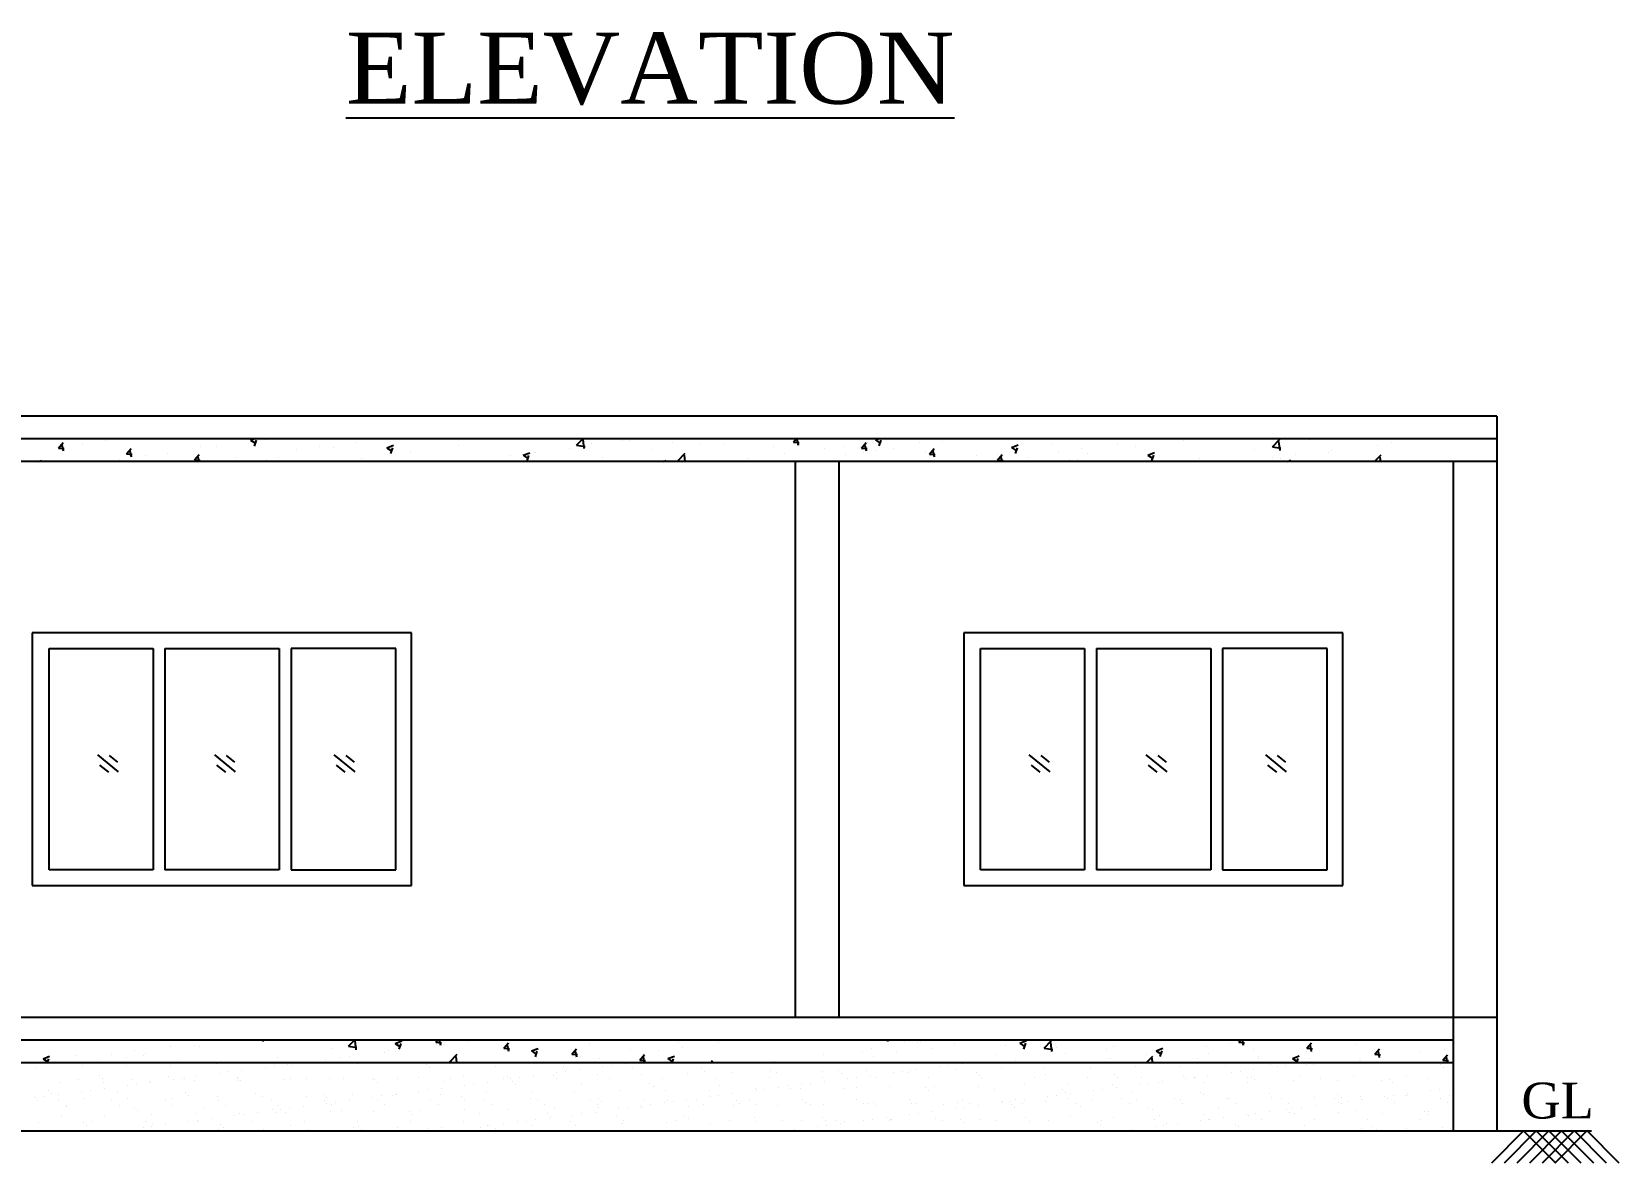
# Model space of a CAD drawing. Header units: metres. Extents: x 31037 to 31490, y -4422 to -3483.
# Drawn here: x 31196.74 to 31205.11, y -4190.94 to -4184.97 of the extents above; entities that cross this region are included whole.
import ezdxf

# ---------------------------------------------------------------- set-up
doc = ezdxf.new("R2010")
doc.units = ezdxf.units.M
doc.header["$LTSCALE"] = 30
doc.header["$MEASUREMENT"] = 0
doc.linetypes.add('CENTER', pattern=[2, 1.25, -0.25, 0.25, -0.25])
doc.layers.get('0').update_dxf_attribs({"color": 30, "lineweight": 40})
doc.layers.add('CEN-LI', color=7, linetype='CENTER')
for name, color, linetype, lineweight in [('HAT', 8, 'Continuous', 18), ('JSC-S-Joinerys', 126, 'Continuous', 18), ('TEXT', 11, 'Continuous', 30)]:
    doc.layers.add(name, color=color, linetype=linetype, lineweight=lineweight)
doc.styles.add('DIM', font='times.ttf')
doc.styles.add('RAM', font='dutchi.ttf')

msp = doc.modelspace()

# ---------------------------------------------------------------- linework, layer by layer
at = {"color": 0, "lineweight": 25}
for p, q in [((31204.46884, -4187.00099), (31194.46884, -4187.00099)), ((31204.46884, -4187.00099), (31204.46884, -4190.77099)), ((31204.46884, -4187.12099), (31194.46884, -4187.12099)), ((31204.46884, -4187.24099), (31194.46884, -4187.24099)), ((31200.76884, -4187.24099), (31200.76884, -4190.17099)), ((31200.99884, -4187.24099), (31200.99884, -4190.17099)), ((31204.23884, -4187.24099), (31204.23884, -4190.77099)), ((31194.46884, -4190.17099), (31204.46884, -4190.17099)), ((31194.69884, -4190.29099), (31204.23884, -4190.29099)), ((31194.69884, -4190.41099), (31204.23884, -4190.41099)), ((31193.96884, -4190.77099), (31204.96884, -4190.77099))]:
    msp.add_line(p, q, dxfattribs=at)
at = {"layer": 'CEN-LI', "color": 0, "linetype": 'Continuous', "lineweight": 25}
for p, q in [((31204.61037, -4190.77057), (31204.44082, -4190.94161)), ((31204.67712, -4190.77057), (31204.50757, -4190.94161)), ((31204.74387, -4190.77057), (31204.57432, -4190.94161)), ((31204.77992, -4190.94161), (31204.61037, -4190.77057)), ((31204.81063, -4190.77057), (31204.64108, -4190.94161)), ((31204.84667, -4190.94161), (31204.67712, -4190.77057)), ((31204.87738, -4190.77057), (31204.70783, -4190.94161)), ((31204.91342, -4190.94161), (31204.74387, -4190.77057)), ((31204.94413, -4190.77057), (31204.77458, -4190.94161)), ((31204.98018, -4190.94161), (31204.81063, -4190.77057)), ((31205.04815, -4190.94204), (31204.8786, -4190.77099)), ((31205.1149, -4190.94204), (31204.94535, -4190.77099))]:
    msp.add_line(p, q, dxfattribs=at)
at = {"layer": 'HAT', "color": 0, "linetype": 'Continuous', "lineweight": 25}
for p, q in [((31197.13417, -4187.13172), (31197.13417, -4187.13172)), ((31197.89793, -4187.12769), (31197.91538, -4187.12099)), ((31197.89793, -4187.12769), (31197.9228, -4187.14447)), ((31197.91846, -4187.15868), (31197.9286, -4187.12847)), ((31197.97598, -4187.12528), (31197.97598, -4187.12528)), ((31199.61703, -4187.15436), (31199.64904, -4187.12099)), ((31199.65697, -4187.17229), (31199.65145, -4187.12481)), ((31199.85692, -4187.12721), (31199.85692, -4187.12721)), ((31199.89748, -4187.1277), (31199.89748, -4187.1277)), ((31200.42743, -4187.1239), (31200.42689, -4187.12099)), ((31200.76047, -4187.13839), (31200.77507, -4187.12099)), ((31200.78606, -4187.15528), (31200.78028, -4187.12393)), ((31201.1923, -4187.1266), (31201.20691, -4187.12099)), ((31201.1923, -4187.1266), (31201.21717, -4187.14338)), ((31201.21283, -4187.1576), (31201.22297, -4187.12738)), ((31202.818, -4187.13084), (31202.818, -4187.13084)), ((31203.28608, -4187.16386), (31203.32503, -4187.12327)), ((31203.48295, -4187.12608), (31203.48295, -4187.12608)), ((31204.04023, -4187.12196), (31204.04023, -4187.12196)), ((31196.88491, -4187.16935), (31196.90902, -4187.14062)), ((31196.88491, -4187.16934), (31196.9148, -4187.17196)), ((31196.9105, -4187.18623), (31196.90472, -4187.15489)), ((31197.009, -4187.1482), (31197.009, -4187.1482)), ((31197.24354, -4187.20073), (31197.26765, -4187.172)), ((31197.24354, -4187.20072), (31197.27343, -4187.20334)), ((31197.26913, -4187.21761), (31197.26335, -4187.18627)), ((31197.3418, -4187.20923), (31197.3418, -4187.20923)), ((31197.45956, -4187.19797), (31197.45956, -4187.19797)), ((31197.60217, -4187.2321), (31197.62628, -4187.20338)), ((31197.6334, -4187.15917), (31197.6334, -4187.15917)), ((31197.71926, -4187.16048), (31197.71926, -4187.16048)), ((31198.13809, -4187.17944), (31198.13809, -4187.17944)), ((31198.26326, -4187.16296), (31198.26326, -4187.16296)), ((31198.33639, -4187.16885), (31198.33639, -4187.16885)), ((31198.45262, -4187.13803), (31198.45262, -4187.13803)), ((31198.61649, -4187.16774), (31198.6515, -4187.1543)), ((31198.6165, -4187.16773), (31198.64137, -4187.18451)), ((31198.63703, -4187.19873), (31198.64716, -4187.16851)), ((31198.73886, -4187.18702), (31198.73886, -4187.18702)), ((31198.99141, -4187.15501), (31198.99141, -4187.15501)), ((31199.26717, -4187.21068), (31199.26717, -4187.21068)), ((31199.33506, -4187.20778), (31199.37007, -4187.19434)), ((31199.33506, -4187.20778), (31199.35993, -4187.22455)), ((31199.35559, -4187.23877), (31199.36573, -4187.20856)), ((31199.39234, -4187.1942), (31199.39234, -4187.1942)), ((31199.40212, -4187.19367), (31199.40212, -4187.19367)), ((31199.58171, -4187.16927), (31199.58171, -4187.16927)), ((31199.61703, -4187.15436), (31199.6615, -4187.16125)), ((31199.69372, -4187.14362), (31199.69372, -4187.14362)), ((31199.7543, -4187.21676), (31199.7543, -4187.21676)), ((31200.01399, -4187.17927), (31200.01399, -4187.17927)), ((31200.12383, -4187.13849), (31200.12383, -4187.13849)), ((31200.15065, -4187.23712), (31200.18959, -4187.19653)), ((31200.18896, -4187.24099), (31200.18507, -4187.20757)), ((31200.27071, -4187.14407), (31200.27071, -4187.14407)), ((31200.39074, -4187.14976), (31200.39074, -4187.14976)), ((31200.65766, -4187.16104), (31200.65766, -4187.16104)), ((31200.7108, -4187.20051), (31200.7108, -4187.20051)), ((31200.76047, -4187.13839), (31200.79035, -4187.141)), ((31200.92457, -4187.17232), (31200.92457, -4187.17232)), ((31201.02657, -4187.15894), (31201.02657, -4187.15894)), ((31201.0336, -4187.20581), (31201.0336, -4187.20581)), ((31201.1191, -4187.16977), (31201.1432, -4187.14104)), ((31201.1191, -4187.16976), (31201.14898, -4187.17238)), ((31201.13104, -4187.19169), (31201.13104, -4187.19169)), ((31201.14469, -4187.18665), (31201.13891, -4187.15531)), ((31201.15174, -4187.14246), (31201.15174, -4187.14246)), ((31201.19148, -4187.18359), (31201.19148, -4187.18359)), ((31201.28615, -4187.1738), (31201.28615, -4187.1738)), ((31201.42263, -4187.14164), (31201.42263, -4187.14164)), ((31201.45839, -4187.19487), (31201.45839, -4187.19487)), ((31201.47773, -4187.20114), (31201.50183, -4187.17242)), ((31201.47773, -4187.20114), (31201.50761, -4187.20375)), ((31201.50332, -4187.21803), (31201.49754, -4187.18669)), ((31201.54584, -4187.13631), (31201.54584, -4187.13631)), ((31201.7253, -4187.20615), (31201.7253, -4187.20615)), ((31201.83403, -4187.20137), (31201.83403, -4187.20137)), ((31201.83636, -4187.23252), (31201.86046, -4187.20379)), ((31201.91086, -4187.16665), (31201.94587, -4187.15321)), ((31201.91087, -4187.16664), (31201.93574, -4187.18342)), ((31201.9314, -4187.19764), (31201.94153, -4187.16743)), ((31202.12562, -4187.15131), (31202.12562, -4187.15131)), ((31202.15566, -4187.19018), (31202.15566, -4187.19018)), ((31202.28083, -4187.1737), (31202.28083, -4187.1737)), ((31202.30873, -4187.19806), (31202.30873, -4187.19806)), ((31202.4702, -4187.14877), (31202.4702, -4187.14877)), ((31202.56545, -4187.16285), (31202.56545, -4187.16285)), ((31202.62943, -4187.20669), (31202.66444, -4187.19325)), ((31202.62943, -4187.20669), (31202.6543, -4187.22346)), ((31202.64996, -4187.23769), (31202.6601, -4187.20747)), ((31203.19136, -4187.17613), (31203.19136, -4187.17613)), ((31203.28609, -4187.16385), (31203.33055, -4187.17075)), ((31203.32602, -4187.18179), (31203.3205, -4187.13431)), ((31203.40992, -4187.20494), (31203.40992, -4187.20494)), ((31203.58088, -4187.19259), (31203.58088, -4187.19259)), ((31203.59928, -4187.18001), (31203.59928, -4187.18001)), ((31203.8251, -4187.24099), (31203.85865, -4187.20603)), ((31203.84058, -4187.1551), (31203.84058, -4187.1551)), ((31203.8569, -4187.24099), (31203.85412, -4187.21707)), ((31203.91506, -4187.13844), (31203.91506, -4187.13844)), ((31196.77989, -4187.24099), (31196.79426, -4187.23548)), ((31197.20701, -4187.22998), (31197.20701, -4187.22998)), ((31197.60217, -4187.2321), (31197.63206, -4187.23471)), ((31197.62629, -4187.24099), (31197.62198, -4187.21764)), ((31197.82231, -4187.22101), (31197.82231, -4187.22101)), ((31197.97967, -4187.24099), (31197.98491, -4187.23475)), ((31198.0448, -4187.2189), (31198.0448, -4187.2189)), ((31198.48214, -4187.22223), (31198.48214, -4187.22223)), ((31200.07142, -4187.24099), (31200.08863, -4187.23439)), ((31200.15065, -4187.23711), (31200.17567, -4187.24099)), ((31200.52143, -4187.22544), (31200.52143, -4187.22544)), ((31201.83636, -4187.23251), (31201.86624, -4187.23513)), ((31201.83988, -4187.23175), (31201.83988, -4187.23175)), ((31201.8604, -4187.24099), (31201.85617, -4187.21806)), ((31201.99221, -4187.21743), (31201.99221, -4187.21743)), ((31202.04903, -4187.23554), (31202.04903, -4187.23554)), ((31202.21421, -4187.24099), (31202.21909, -4187.23517)), ((31202.25912, -4187.2287), (31202.25912, -4187.2287)), ((31202.52603, -4187.23998), (31202.52603, -4187.23998)), ((31202.89977, -4187.22619), (31202.89977, -4187.22619)), ((31203.28475, -4187.22142), (31203.28475, -4187.22142)), ((31203.32833, -4187.2246), (31203.32833, -4187.2246)), ((31203.36295, -4187.24099), (31203.383, -4187.2333)), ((31197.96222, -4190.30064), (31197.96545, -4190.29099)), ((31198.41391, -4190.32499), (31198.44653, -4190.29099)), ((31198.45384, -4190.34292), (31198.44832, -4190.29544)), ((31198.66025, -4190.30969), (31198.69526, -4190.29625)), ((31198.66025, -4190.30969), (31198.68513, -4190.32646)), ((31198.68078, -4190.34068), (31198.69092, -4190.31047)), ((31198.87444, -4190.30362), (31198.88504, -4190.29099)), ((31198.87444, -4190.30362), (31198.90432, -4190.30623)), ((31198.90003, -4190.32051), (31198.89458, -4190.29099)), ((31198.92202, -4190.31423), (31198.92202, -4190.31423)), ((31199.04719, -4190.29775), (31199.04719, -4190.29775)), ((31199.23307, -4190.335), (31199.25717, -4190.30627)), ((31199.68634, -4190.30935), (31199.68634, -4190.30935)), ((31200.15519, -4190.30656), (31200.15519, -4190.30656)), ((31200.36564, -4190.30407), (31200.36564, -4190.30407)), ((31201.25659, -4190.29955), (31201.25946, -4190.29099)), ((31201.34497, -4190.29789), (31201.34497, -4190.29789)), ((31201.41526, -4190.30736), (31201.41526, -4190.30736)), ((31201.43032, -4190.2988), (31201.43032, -4190.2988)), ((31201.61189, -4190.30917), (31201.61189, -4190.30917)), ((31201.8105, -4190.29374), (31201.8105, -4190.29374)), ((31201.95462, -4190.3086), (31201.98963, -4190.29516)), ((31201.95462, -4190.3086), (31201.9795, -4190.32537)), ((31201.97515, -4190.33959), (31201.98529, -4190.30938)), ((31202.08296, -4190.33449), (31202.1219, -4190.2939)), ((31202.1229, -4190.35242), (31202.11737, -4190.30494)), ((31202.70248, -4190.29333), (31202.70248, -4190.29333)), ((31203.06476, -4190.3085), (31203.06476, -4190.3085)), ((31203.10862, -4190.30403), (31203.13851, -4190.30665)), ((31203.10863, -4190.30404), (31203.11957, -4190.29099)), ((31203.13421, -4190.32093), (31203.12869, -4190.29099)), ((31203.46726, -4190.33542), (31203.49136, -4190.30669)), ((31203.47558, -4190.29181), (31203.47558, -4190.29181)), ((31196.80301, -4190.39087), (31196.83802, -4190.37743)), ((31196.80301, -4190.39087), (31196.82788, -4190.40764)), ((31196.82719, -4190.41099), (31196.83368, -4190.39164)), ((31196.97703, -4190.37295), (31196.97703, -4190.37295)), ((31197.09149, -4190.39247), (31197.09149, -4190.39247)), ((31197.16262, -4190.36597), (31197.16262, -4190.36597)), ((31197.24394, -4190.38423), (31197.24394, -4190.38423)), ((31197.28779, -4190.34949), (31197.28779, -4190.34949)), ((31197.33443, -4190.37495), (31197.33443, -4190.37495)), ((31197.34405, -4190.36046), (31197.34405, -4190.36046)), ((31197.47715, -4190.32456), (31197.47715, -4190.32456)), ((31197.51085, -4190.39551), (31197.51085, -4190.39551)), ((31197.60374, -4190.32298), (31197.60374, -4190.32298)), ((31197.62602, -4190.3249), (31197.62602, -4190.3249)), ((31198.03742, -4190.38463), (31198.03742, -4190.38463)), ((31198.2917, -4190.39722), (31198.2917, -4190.39722)), ((31198.32902, -4190.33458), (31198.32902, -4190.33458)), ((31198.36662, -4190.38472), (31198.36662, -4190.38472)), ((31198.41391, -4190.32499), (31198.45838, -4190.33189)), ((31198.41687, -4190.38074), (31198.41687, -4190.38074)), ((31198.60624, -4190.35581), (31198.60624, -4190.35581)), ((31198.62334, -4190.34952), (31198.62334, -4190.34952)), ((31198.8759, -4190.31751), (31198.8759, -4190.31751)), ((31198.94753, -4190.40775), (31198.98647, -4190.36717)), ((31198.98576, -4190.41099), (31198.98194, -4190.3782)), ((31199.23307, -4190.33499), (31199.26295, -4190.33761)), ((31199.25866, -4190.35188), (31199.25288, -4190.32054)), ((31199.37881, -4190.34974), (31199.41382, -4190.3363)), ((31199.37882, -4190.34973), (31199.40369, -4190.36651)), ((31199.39475, -4190.3594), (31199.39475, -4190.3594)), ((31199.39935, -4190.38073), (31199.40948, -4190.35051)), ((31199.5917, -4190.36638), (31199.6158, -4190.33765)), ((31199.5917, -4190.36637), (31199.62158, -4190.36898)), ((31199.61729, -4190.38326), (31199.61151, -4190.35192)), ((31199.63878, -4190.37925), (31199.63878, -4190.37925)), ((31199.73533, -4190.38705), (31199.73533, -4190.38705)), ((31199.89847, -4190.34176), (31199.89847, -4190.34176)), ((31199.95033, -4190.39775), (31199.97443, -4190.36902)), ((31199.95033, -4190.39775), (31199.98022, -4190.40036)), ((31199.97525, -4190.41099), (31199.97014, -4190.38329)), ((31200.0511, -4190.34548), (31200.0511, -4190.34548)), ((31200.09738, -4190.38978), (31200.13239, -4190.37634)), ((31200.09738, -4190.38978), (31200.12225, -4190.40655)), ((31200.12119, -4190.41099), (31200.12805, -4190.39056)), ((31200.17627, -4190.329), (31200.17627, -4190.329)), ((31200.91808, -4190.3683), (31200.91808, -4190.3683)), ((31201.12367, -4190.35742), (31201.12367, -4190.35742)), ((31201.17063, -4190.33629), (31201.17063, -4190.33629)), ((31201.18019, -4190.37672), (31201.18019, -4190.37672)), ((31201.30536, -4190.36024), (31201.30536, -4190.36024)), ((31201.49473, -4190.33531), (31201.49473, -4190.33531)), ((31201.82666, -4190.3671), (31201.82666, -4190.3671)), ((31201.8788, -4190.32045), (31201.8788, -4190.32045)), ((31201.93352, -4190.39804), (31201.93352, -4190.39804)), ((31202.08296, -4190.33449), (31202.12743, -4190.34138)), ((31202.11825, -4190.31704), (31202.11825, -4190.31704)), ((31202.14571, -4190.33173), (31202.14571, -4190.33173)), ((31202.19321, -4190.36055), (31202.19321, -4190.36055)), ((31202.41262, -4190.343), (31202.41262, -4190.343)), ((31202.43445, -4190.39148), (31202.43445, -4190.39148)), ((31202.44993, -4190.32534), (31202.44993, -4190.32534)), ((31202.62258, -4190.41099), (31202.65552, -4190.37666)), ((31202.62381, -4190.36655), (31202.62381, -4190.36655)), ((31202.6537, -4190.41099), (31202.65099, -4190.3877)), ((31202.67318, -4190.34865), (31202.70819, -4190.33521)), ((31202.67319, -4190.34864), (31202.69806, -4190.36542)), ((31202.67953, -4190.35428), (31202.67953, -4190.35428)), ((31202.69372, -4190.37964), (31202.70385, -4190.34942)), ((31202.89239, -4190.39192), (31202.89239, -4190.39192)), ((31202.93959, -4190.32498), (31202.93959, -4190.32498)), ((31202.94644, -4190.36556), (31202.94644, -4190.36556)), ((31203.18399, -4190.34186), (31203.18399, -4190.34186)), ((31203.21281, -4190.38709), (31203.21281, -4190.38709)), ((31203.21335, -4190.37684), (31203.21335, -4190.37684)), ((31203.39175, -4190.38869), (31203.42676, -4190.37525)), ((31203.39175, -4190.38869), (31203.41662, -4190.40546)), ((31203.4152, -4190.41099), (31203.42242, -4190.38947)), ((31203.46537, -4190.35508), (31203.46537, -4190.35508)), ((31203.46725, -4190.33541), (31203.49714, -4190.33803)), ((31203.48026, -4190.38811), (31203.48026, -4190.38811)), ((31203.49284, -4190.3523), (31203.48706, -4190.32096)), ((31203.72506, -4190.31759), (31203.72506, -4190.31759)), ((31203.7529, -4190.39779), (31203.7529, -4190.39779)), ((31203.82588, -4190.36679), (31203.85577, -4190.3694)), ((31203.82589, -4190.36679), (31203.84999, -4190.33807)), ((31203.85147, -4190.38368), (31203.84569, -4190.35234)), ((31204.06868, -4190.35622), (31204.06868, -4190.35622)), ((31204.18451, -4190.39816), (31204.2144, -4190.40078)), ((31204.18452, -4190.39817), (31204.20862, -4190.36944)), ((31204.19385, -4190.33974), (31204.19385, -4190.33974)), ((31204.20935, -4190.41099), (31204.20432, -4190.38371)), ((31196.76656, -4190.43724), (31196.76656, -4190.43724)), ((31196.84684, -4190.40755), (31196.84684, -4190.40755)), ((31196.85164, -4190.41153), (31196.85164, -4190.41153)), ((31197.00964, -4190.42848), (31197.00964, -4190.42848)), ((31197.10112, -4190.47809), (31197.10112, -4190.47809)), ((31197.13191, -4190.41102), (31197.13191, -4190.41102)), ((31197.24522, -4190.42548), (31197.24522, -4190.42548)), ((31197.38826, -4190.4143), (31197.38826, -4190.4143)), ((31197.47545, -4190.42658), (31197.47545, -4190.42658)), ((31197.71853, -4190.41783), (31197.71853, -4190.41783)), ((31197.73202, -4190.46678), (31197.73202, -4190.46678)), ((31197.77776, -4190.40679), (31197.77776, -4190.40679)), ((31197.77886, -4190.46062), (31197.77886, -4190.46062)), ((31197.85203, -4190.45098), (31197.85203, -4190.45098)), ((31197.95411, -4190.41482), (31197.95411, -4190.41482)), ((31197.97428, -4190.43489), (31197.97428, -4190.43489)), ((31198.02112, -4190.42872), (31198.02112, -4190.42872)), ((31198.09429, -4190.41909), (31198.09429, -4190.41909)), ((31198.11383, -4190.42535), (31198.11383, -4190.42535)), ((31198.18434, -4190.41593), (31198.18434, -4190.41593)), ((31198.46268, -4190.4181), (31198.46268, -4190.4181)), ((31198.82281, -4190.4212), (31198.82281, -4190.4212)), ((31198.8394, -4190.4364), (31198.8394, -4190.4364)), ((31198.94753, -4190.40775), (31198.96845, -4190.41099)), ((31199.10316, -4190.40945), (31199.10316, -4190.40945)), ((31199.18825, -4190.42915), (31199.18825, -4190.42915)), ((31199.38857, -4190.48172), (31199.38857, -4190.48172)), ((31199.49359, -4190.47789), (31199.49359, -4190.47789)), ((31199.51081, -4190.46563), (31199.51081, -4190.46563)), ((31199.54838, -4190.43225), (31199.54838, -4190.43225)), ((31199.55766, -4190.45946), (31199.55766, -4190.45946)), ((31199.56497, -4190.44745), (31199.56497, -4190.44745)), ((31199.63083, -4190.44982), (31199.63083, -4190.44982)), ((31199.72918, -4190.47488), (31199.72918, -4190.47488)), ((31199.75307, -4190.43373), (31199.75307, -4190.43373)), ((31199.79992, -4190.42756), (31199.79992, -4190.42756)), ((31199.87309, -4190.41793), (31199.87309, -4190.41793)), ((31199.91382, -4190.44021), (31199.91382, -4190.44021)), ((31199.95941, -4190.47599), (31199.95941, -4190.47599)), ((31200.20249, -4190.46723), (31200.20249, -4190.46723)), ((31200.27395, -4190.4433), (31200.27395, -4190.4433)), ((31200.29054, -4190.4585), (31200.29054, -4190.4585)), ((31200.32418, -4190.41099), (31200.33306, -4190.4004)), ((31200.43807, -4190.46422), (31200.43807, -4190.46422)), ((31200.63939, -4190.45126), (31200.63939, -4190.45126)), ((31200.66136, -4190.40351), (31200.66136, -4190.40351)), ((31200.6683, -4190.46533), (31200.6683, -4190.46533)), ((31200.83207, -4190.40747), (31200.83207, -4190.40747)), ((31200.91138, -4190.45657), (31200.91138, -4190.45657)), ((31200.99952, -4190.45435), (31200.99952, -4190.45435)), ((31201.01611, -4190.46955), (31201.01611, -4190.46955)), ((31201.14696, -4190.45357), (31201.14696, -4190.45357)), ((31201.16737, -4190.48056), (31201.16737, -4190.48056)), ((31201.28961, -4190.46447), (31201.28961, -4190.46447)), ((31201.33646, -4190.4583), (31201.33646, -4190.4583)), ((31201.36496, -4190.46231), (31201.36496, -4190.46231)), ((31201.37719, -4190.45467), (31201.37719, -4190.45467)), ((31201.40962, -4190.44867), (31201.40962, -4190.44867)), ((31201.53187, -4190.43257), (31201.53187, -4190.43257)), ((31201.57872, -4190.4264), (31201.57872, -4190.4264)), ((31201.62027, -4190.44591), (31201.62027, -4190.44591)), ((31201.65188, -4190.41677), (31201.65188, -4190.41677)), ((31201.72509, -4190.4654), (31201.72509, -4190.4654)), ((31201.74168, -4190.4806), (31201.74168, -4190.4806)), ((31201.85585, -4190.44291), (31201.85585, -4190.44291)), ((31202.08608, -4190.44401), (31202.08608, -4190.44401)), ((31202.09053, -4190.47336), (31202.09053, -4190.47336)), ((31202.30928, -4190.40796), (31202.30928, -4190.40796)), ((31202.32916, -4190.43525), (31202.32916, -4190.43525)), ((31202.45066, -4190.47645), (31202.45066, -4190.47645)), ((31202.56474, -4190.43225), (31202.56474, -4190.43225)), ((31202.7378, -4190.41266), (31202.7378, -4190.41266)), ((31202.79497, -4190.43335), (31202.79497, -4190.43335)), ((31202.94616, -4190.4794), (31202.94616, -4190.4794)), ((31203.03805, -4190.42459), (31203.03805, -4190.42459)), ((31203.06841, -4190.46331), (31203.06841, -4190.46331)), ((31203.11525, -4190.45714), (31203.11525, -4190.45714)), ((31203.18842, -4190.44751), (31203.18842, -4190.44751)), ((31203.27364, -4190.42159), (31203.27364, -4190.42159)), ((31203.31067, -4190.43141), (31203.31067, -4190.43141)), ((31203.35751, -4190.42524), (31203.35751, -4190.42524)), ((31203.43068, -4190.41561), (31203.43068, -4190.41561)), ((31203.46337, -4190.42371), (31203.46337, -4190.42371)), ((31203.50386, -4190.42269), (31203.50386, -4190.42269)), ((31203.74694, -4190.41394), (31203.74694, -4190.41394)), ((31203.74718, -4190.39939), (31203.74718, -4190.39939)), ((31203.81222, -4190.41647), (31203.81222, -4190.41647)), ((31204.01409, -4190.41067), (31204.01409, -4190.41067)), ((31204.17235, -4190.41956), (31204.17235, -4190.41956)), ((31204.18894, -4190.43476), (31204.18894, -4190.43476)), ((31204.21276, -4190.41204), (31204.21276, -4190.41204)), ((31196.83057, -4190.55708), (31196.83057, -4190.55708)), ((31196.89361, -4190.51752), (31196.89361, -4190.51752)), ((31196.98826, -4190.49857), (31196.98826, -4190.49857)), ((31197.00524, -4190.56247), (31197.00524, -4190.56247)), ((31197.05208, -4190.5563), (31197.05208, -4190.5563)), ((31197.11771, -4190.49329), (31197.11771, -4190.49329)), ((31197.12384, -4190.51862), (31197.12384, -4190.51862)), ((31197.12525, -4190.54667), (31197.12525, -4190.54667)), ((31197.19601, -4190.56503), (31197.19601, -4190.56503)), ((31197.2475, -4190.53057), (31197.2475, -4190.53057)), ((31197.26854, -4190.49806), (31197.26854, -4190.49806)), ((31197.29434, -4190.52441), (31197.29434, -4190.52441)), ((31197.36692, -4190.50986), (31197.36692, -4190.50986)), ((31197.36751, -4190.51477), (31197.36751, -4190.51477)), ((31197.46656, -4190.48604), (31197.46656, -4190.48604)), ((31197.48976, -4190.49868), (31197.48976, -4190.49868)), ((31197.5366, -4190.49251), (31197.5366, -4190.49251)), ((31197.54881, -4190.49756), (31197.54881, -4190.49756)), ((31197.6025, -4190.50686), (31197.6025, -4190.50686)), ((31197.60977, -4190.48288), (31197.60977, -4190.48288)), ((31197.82669, -4190.48914), (31197.82669, -4190.48914)), ((31197.82908, -4190.49705), (31197.82908, -4190.49705)), ((31197.83273, -4190.50796), (31197.83273, -4190.50796)), ((31197.84328, -4190.50434), (31197.84328, -4190.50434)), ((31198.07581, -4190.4992), (31198.07581, -4190.4992)), ((31198.10936, -4190.49654), (31198.10936, -4190.49654)), ((31198.19213, -4190.49709), (31198.19213, -4190.49709)), ((31198.31139, -4190.4962), (31198.31139, -4190.4962)), ((31198.38963, -4190.49603), (31198.38963, -4190.49603)), ((31198.54162, -4190.4973), (31198.54162, -4190.4973)), ((31198.55226, -4190.50019), (31198.55226, -4190.50019)), ((31198.56885, -4190.51539), (31198.56885, -4190.51539)), ((31198.6699, -4190.49552), (31198.6699, -4190.49552)), ((31198.78403, -4190.56131), (31198.78403, -4190.56131)), ((31198.7847, -4190.48855), (31198.7847, -4190.48855)), ((31198.83088, -4190.55514), (31198.83088, -4190.55514)), ((31198.90405, -4190.54551), (31198.90405, -4190.54551)), ((31198.9177, -4190.50815), (31198.9177, -4190.50815)), ((31198.95017, -4190.49501), (31198.95017, -4190.49501)), ((31199.02029, -4190.48554), (31199.02029, -4190.48554)), ((31199.02629, -4190.52941), (31199.02629, -4190.52941)), ((31199.07314, -4190.52325), (31199.07314, -4190.52325)), ((31199.14631, -4190.51361), (31199.14631, -4190.51361)), ((31199.23045, -4190.4945), (31199.23045, -4190.4945)), ((31199.25051, -4190.48664), (31199.25051, -4190.48664)), ((31199.26855, -4190.49752), (31199.26855, -4190.49752)), ((31199.27783, -4190.51124), (31199.27783, -4190.51124)), ((31199.29442, -4190.52644), (31199.29442, -4190.52644)), ((31199.3154, -4190.49135), (31199.3154, -4190.49135)), ((31199.51072, -4190.49399), (31199.51072, -4190.49399)), ((31199.64327, -4190.5192), (31199.64327, -4190.5192)), ((31199.79099, -4190.49348), (31199.79099, -4190.49348)), ((31199.85088, -4190.55926), (31199.85088, -4190.55926)), ((31200.0034, -4190.52229), (31200.0034, -4190.52229)), ((31200.01999, -4190.53749), (31200.01999, -4190.53749)), ((31200.07126, -4190.49297), (31200.07126, -4190.49297)), ((31200.08646, -4190.55626), (31200.08646, -4190.55626)), ((31200.31669, -4190.55736), (31200.31669, -4190.55736)), ((31200.35154, -4190.49246), (31200.35154, -4190.49246)), ((31200.36884, -4190.53025), (31200.36884, -4190.53025)), ((31200.55977, -4190.54861), (31200.55977, -4190.54861)), ((31200.56283, -4190.56015), (31200.56283, -4190.56015)), ((31200.60968, -4190.55398), (31200.60968, -4190.55398)), ((31200.63181, -4190.49195), (31200.63181, -4190.49195)), ((31200.68285, -4190.54435), (31200.68285, -4190.54435)), ((31200.72897, -4190.53334), (31200.72897, -4190.53334)), ((31200.74556, -4190.54854), (31200.74556, -4190.54854)), ((31200.79535, -4190.5456), (31200.79535, -4190.5456)), ((31200.80509, -4190.52825), (31200.80509, -4190.52825)), ((31200.85194, -4190.52209), (31200.85194, -4190.52209)), ((31200.91208, -4190.49144), (31200.91208, -4190.49144)), ((31200.92511, -4190.51245), (31200.92511, -4190.51245)), ((31201.02558, -4190.54671), (31201.02558, -4190.54671)), ((31201.04735, -4190.49636), (31201.04735, -4190.49636)), ((31201.0942, -4190.49019), (31201.0942, -4190.49019)), ((31201.09441, -4190.5413), (31201.09441, -4190.5413)), ((31201.19236, -4190.49093), (31201.19236, -4190.49093)), ((31201.26866, -4190.53795), (31201.26866, -4190.53795)), ((31201.45454, -4190.54439), (31201.45454, -4190.54439)), ((31201.47113, -4190.55959), (31201.47113, -4190.55959)), ((31201.47263, -4190.49043), (31201.47263, -4190.49043)), ((31201.50424, -4190.53494), (31201.50424, -4190.53494)), ((31201.73447, -4190.53605), (31201.73447, -4190.53605)), ((31201.7529, -4190.48992), (31201.7529, -4190.48992)), ((31201.81998, -4190.55235), (31201.81998, -4190.55235)), ((31201.97755, -4190.52729), (31201.97755, -4190.52729)), ((31202.03317, -4190.48941), (31202.03317, -4190.48941)), ((31202.18011, -4190.55544), (31202.18011, -4190.55544)), ((31202.21313, -4190.52428), (31202.21313, -4190.52428)), ((31202.31345, -4190.4889), (31202.31345, -4190.4889)), ((31202.34163, -4190.55899), (31202.34163, -4190.55899)), ((31202.38847, -4190.55282), (31202.38847, -4190.55282)), ((31202.44336, -4190.52539), (31202.44336, -4190.52539)), ((31202.46164, -4190.54319), (31202.46164, -4190.54319)), ((31202.46725, -4190.49165), (31202.46725, -4190.49165)), ((31202.54555, -4190.5634), (31202.54555, -4190.5634)), ((31202.58389, -4190.52709), (31202.58389, -4190.52709)), ((31202.59372, -4190.48839), (31202.59372, -4190.48839)), ((31202.63073, -4190.52093), (31202.63073, -4190.52093)), ((31202.68644, -4190.51663), (31202.68644, -4190.51663)), ((31202.7039, -4190.51129), (31202.7039, -4190.51129)), ((31202.8161, -4190.48441), (31202.8161, -4190.48441)), ((31202.82615, -4190.4952), (31202.82615, -4190.4952)), ((31202.87299, -4190.48903), (31202.87299, -4190.48903)), ((31202.87399, -4190.48788), (31202.87399, -4190.48788)), ((31202.92202, -4190.51363), (31202.92202, -4190.51363)), ((31203.15225, -4190.51473), (31203.15225, -4190.51473)), ((31203.15427, -4190.48737), (31203.15427, -4190.48737)), ((31203.17623, -4190.4875), (31203.17623, -4190.4875)), ((31203.19282, -4190.5027), (31203.19282, -4190.5027)), ((31203.39533, -4190.50597), (31203.39533, -4190.50597)), ((31203.43454, -4190.48686), (31203.43454, -4190.48686)), ((31203.54167, -4190.49546), (31203.54167, -4190.49546)), ((31203.63092, -4190.50297), (31203.63092, -4190.50297)), ((31203.71481, -4190.48635), (31203.71481, -4190.48635)), ((31203.86114, -4190.50407), (31203.86114, -4190.50407)), ((31203.9018, -4190.49855), (31203.9018, -4190.49855)), ((31203.91839, -4190.51376), (31203.91839, -4190.51376)), ((31203.99508, -4190.48584), (31203.99508, -4190.48584)), ((31204.10423, -4190.49531), (31204.10423, -4190.49531)), ((31204.12042, -4190.55783), (31204.12042, -4190.55783)), ((31204.16727, -4190.55166), (31204.16727, -4190.55166)), ((31196.76298, -4190.59436), (31196.76298, -4190.59436)), ((31196.77223, -4190.61066), (31196.77223, -4190.61066)), ((31196.80982, -4190.58819), (31196.80982, -4190.58819)), ((31196.84716, -4190.57228), (31196.84716, -4190.57228)), ((31196.88299, -4190.57856), (31196.88299, -4190.57856)), ((31196.88637, -4190.61272), (31196.88637, -4190.61272)), ((31196.92432, -4190.6369), (31196.92432, -4190.6369)), ((31196.92546, -4190.64403), (31196.92546, -4190.64403)), ((31197.01531, -4190.6019), (31197.01531, -4190.6019)), ((31197.16664, -4190.61221), (31197.16664, -4190.61221)), ((31197.20459, -4190.63639), (31197.20459, -4190.63639)), ((31197.25089, -4190.59889), (31197.25089, -4190.59889)), ((31197.28559, -4190.64712), (31197.28559, -4190.64712)), ((31197.44691, -4190.6117), (31197.44691, -4190.6117)), ((31197.48112, -4190.6), (31197.48112, -4190.6)), ((31197.48487, -4190.63588), (31197.48487, -4190.63588)), ((31197.55614, -4190.56813), (31197.55614, -4190.56813)), ((31197.57273, -4190.58333), (31197.57273, -4190.58333)), ((31197.7242, -4190.59124), (31197.7242, -4190.59124)), ((31197.72719, -4190.61119), (31197.72719, -4190.61119)), ((31197.76514, -4190.63537), (31197.76514, -4190.63537)), ((31197.92158, -4190.57609), (31197.92158, -4190.57609)), ((31197.95978, -4190.58824), (31197.95978, -4190.58824)), ((31198.00746, -4190.61069), (31198.00746, -4190.61069)), ((31198.04541, -4190.63486), (31198.04541, -4190.63486)), ((31198.17727, -4190.64119), (31198.17727, -4190.64119)), ((31198.19001, -4190.58934), (31198.19001, -4190.58934)), ((31198.28171, -4190.57918), (31198.28171, -4190.57918)), ((31198.28773, -4190.61018), (31198.28773, -4190.61018)), ((31198.2983, -4190.59438), (31198.2983, -4190.59438)), ((31198.29952, -4190.6251), (31198.29952, -4190.6251)), ((31198.32569, -4190.63435), (31198.32569, -4190.63435)), ((31198.34636, -4190.61893), (31198.34636, -4190.61893)), ((31198.41953, -4190.6093), (31198.41953, -4190.6093)), ((31198.43309, -4190.58058), (31198.43309, -4190.58058)), ((31198.54178, -4190.5932), (31198.54178, -4190.5932)), ((31198.56801, -4190.60967), (31198.56801, -4190.60967)), ((31198.58862, -4190.58703), (31198.58862, -4190.58703)), ((31198.60596, -4190.63385), (31198.60596, -4190.63385)), ((31198.64715, -4190.58714), (31198.64715, -4190.58714)), ((31198.66179, -4190.5774), (31198.66179, -4190.5774)), ((31198.66867, -4190.57758), (31198.66867, -4190.57758)), ((31198.84828, -4190.60916), (31198.84828, -4190.60916)), ((31198.88623, -4190.63334), (31198.88623, -4190.63334)), ((31198.8989, -4190.57868), (31198.8989, -4190.57868)), ((31199.00728, -4190.59023), (31199.00728, -4190.59023)), ((31199.02387, -4190.60543), (31199.02387, -4190.60543)), ((31199.12855, -4190.60865), (31199.12855, -4190.60865)), ((31199.14198, -4190.56992), (31199.14198, -4190.56992)), ((31199.1665, -4190.63283), (31199.1665, -4190.63283)), ((31199.37272, -4190.59819), (31199.37272, -4190.59819)), ((31199.37757, -4190.56692), (31199.37757, -4190.56692)), ((31199.40882, -4190.60814), (31199.40882, -4190.60814)), ((31199.44678, -4190.63232), (31199.44678, -4190.63232)), ((31199.60779, -4190.56802), (31199.60779, -4190.56802)), ((31199.6891, -4190.60763), (31199.6891, -4190.60763)), ((31199.72705, -4190.63181), (31199.72705, -4190.63181)), ((31199.73285, -4190.60128), (31199.73285, -4190.60128)), ((31199.73485, -4190.6483), (31199.73485, -4190.6483)), ((31199.74943, -4190.61648), (31199.74943, -4190.61648)), ((31199.95607, -4190.64003), (31199.95607, -4190.64003)), ((31199.96508, -4190.6494), (31199.96508, -4190.6494)), ((31199.96937, -4190.60712), (31199.96937, -4190.60712)), ((31200.00732, -4190.6313), (31200.00732, -4190.6313)), ((31200.07831, -4190.62394), (31200.07831, -4190.62394)), ((31200.09828, -4190.60924), (31200.09828, -4190.60924)), ((31200.12516, -4190.61777), (31200.12516, -4190.61777)), ((31200.19833, -4190.60814), (31200.19833, -4190.60814)), ((31200.20816, -4190.64064), (31200.20816, -4190.64064)), ((31200.24964, -4190.60661), (31200.24964, -4190.60661)), ((31200.28759, -4190.63079), (31200.28759, -4190.63079)), ((31200.32057, -4190.59204), (31200.32057, -4190.59204)), ((31200.36742, -4190.58587), (31200.36742, -4190.58587)), ((31200.44059, -4190.57624), (31200.44059, -4190.57624)), ((31200.44374, -4190.63764), (31200.44374, -4190.63764)), ((31200.45842, -4190.61233), (31200.45842, -4190.61233)), ((31200.475, -4190.62753), (31200.475, -4190.62753)), ((31200.52992, -4190.6061), (31200.52992, -4190.6061)), ((31200.56787, -4190.63028), (31200.56787, -4190.63028)), ((31200.67397, -4190.63874), (31200.67397, -4190.63874)), ((31200.81019, -4190.60559), (31200.81019, -4190.60559)), ((31200.82385, -4190.62029), (31200.82385, -4190.62029)), ((31200.84814, -4190.62977), (31200.84814, -4190.62977)), ((31200.91705, -4190.62998), (31200.91705, -4190.62998)), ((31201.09046, -4190.60508), (31201.09046, -4190.60508)), ((31201.12841, -4190.62926), (31201.12841, -4190.62926)), ((31201.15263, -4190.62698), (31201.15263, -4190.62698)), ((31201.18399, -4190.62338), (31201.18399, -4190.62338)), ((31201.20057, -4190.63858), (31201.20057, -4190.63858)), ((31201.37073, -4190.60457), (31201.37073, -4190.60457)), ((31201.38286, -4190.62808), (31201.38286, -4190.62808)), ((31201.40869, -4190.62875), (31201.40869, -4190.62875)), ((31201.54942, -4190.63134), (31201.54942, -4190.63134)), ((31201.62594, -4190.61933), (31201.62594, -4190.61933)), ((31201.65101, -4190.60406), (31201.65101, -4190.60406)), ((31201.6617, -4190.6485), (31201.6617, -4190.6485)), ((31201.68896, -4190.62824), (31201.68896, -4190.62824)), ((31201.73486, -4190.63887), (31201.73486, -4190.63887)), ((31201.85711, -4190.62278), (31201.85711, -4190.62278)), ((31201.86152, -4190.61632), (31201.86152, -4190.61632)), ((31201.90395, -4190.61661), (31201.90395, -4190.61661)), ((31201.90955, -4190.63443), (31201.90955, -4190.63443)), ((31201.93128, -4190.60355), (31201.93128, -4190.60355)), ((31201.96923, -4190.62773), (31201.96923, -4190.62773)), ((31201.97712, -4190.60698), (31201.97712, -4190.60698)), ((31202.09175, -4190.61743), (31202.09175, -4190.61743)), ((31202.09937, -4190.59088), (31202.09937, -4190.59088)), ((31202.14621, -4190.58472), (31202.14621, -4190.58472)), ((31202.19669, -4190.57064), (31202.19669, -4190.57064)), ((31202.21155, -4190.60305), (31202.21155, -4190.60305)), ((31202.21938, -4190.57508), (31202.21938, -4190.57508)), ((31202.2495, -4190.62722), (31202.2495, -4190.62722)), ((31202.27499, -4190.64239), (31202.27499, -4190.64239)), ((31202.33483, -4190.60867), (31202.33483, -4190.60867)), ((31202.49182, -4190.60254), (31202.49182, -4190.60254)), ((31202.52978, -4190.62671), (31202.52978, -4190.62671)), ((31202.57041, -4190.60566), (31202.57041, -4190.60566)), ((31202.63512, -4190.64549), (31202.63512, -4190.64549)), ((31202.7721, -4190.60203), (31202.7721, -4190.60203)), ((31202.80064, -4190.60677), (31202.80064, -4190.60677)), ((31202.81005, -4190.62621), (31202.81005, -4190.62621)), ((31202.90568, -4190.56649), (31202.90568, -4190.56649)), ((31202.92226, -4190.5817), (31202.92226, -4190.5817)), ((31203.04372, -4190.59801), (31203.04372, -4190.59801)), ((31203.05237, -4190.60152), (31203.05237, -4190.60152)), ((31203.09032, -4190.6257), (31203.09032, -4190.6257)), ((31203.27111, -4190.57445), (31203.27111, -4190.57445)), ((31203.27931, -4190.595), (31203.27931, -4190.595)), ((31203.33264, -4190.60101), (31203.33264, -4190.60101)), ((31203.3706, -4190.62519), (31203.3706, -4190.62519)), ((31203.44049, -4190.64734), (31203.44049, -4190.64734)), ((31203.50953, -4190.59611), (31203.50953, -4190.59611)), ((31203.51366, -4190.63771), (31203.51366, -4190.63771)), ((31203.61292, -4190.6005), (31203.61292, -4190.6005)), ((31203.63125, -4190.57755), (31203.63125, -4190.57755)), ((31203.63591, -4190.62162), (31203.63591, -4190.62162)), ((31203.64783, -4190.59275), (31203.64783, -4190.59275)), ((31203.65087, -4190.62468), (31203.65087, -4190.62468)), ((31203.68275, -4190.61545), (31203.68275, -4190.61545)), ((31203.75261, -4190.58735), (31203.75261, -4190.58735)), ((31203.75592, -4190.60582), (31203.75592, -4190.60582)), ((31203.87816, -4190.58972), (31203.87816, -4190.58972)), ((31203.89319, -4190.59999), (31203.89319, -4190.59999)), ((31203.92501, -4190.58356), (31203.92501, -4190.58356)), ((31203.93114, -4190.62417), (31203.93114, -4190.62417)), ((31203.9882, -4190.58435), (31203.9882, -4190.58435)), ((31203.99668, -4190.5855), (31203.99668, -4190.5855)), ((31203.99818, -4190.57392), (31203.99818, -4190.57392)), ((31204.17346, -4190.59948), (31204.17346, -4190.59948)), ((31204.21141, -4190.62366), (31204.21141, -4190.62366)), ((31204.21843, -4190.58545), (31204.21843, -4190.58545)), ((31196.78068, -4190.72445), (31196.78068, -4190.72445)), ((31196.89928, -4190.69093), (31196.89928, -4190.69093)), ((31197.01503, -4190.72611), (31197.01503, -4190.72611)), ((31197.06095, -4190.72394), (31197.06095, -4190.72394)), ((31197.12951, -4190.69203), (31197.12951, -4190.69203)), ((31197.30217, -4190.66232), (31197.30217, -4190.66232)), ((31197.34122, -4190.72343), (31197.34122, -4190.72343)), ((31197.37259, -4190.68328), (31197.37259, -4190.68328)), ((31197.57274, -4190.72078), (31197.57274, -4190.72078)), ((31197.60817, -4190.68027), (31197.60817, -4190.68027)), ((31197.61958, -4190.71461), (31197.61958, -4190.71461)), ((31197.6215, -4190.72292), (31197.6215, -4190.72292)), ((31197.65102, -4190.65508), (31197.65102, -4190.65508)), ((31197.69275, -4190.70498), (31197.69275, -4190.70498)), ((31197.815, -4190.68888), (31197.815, -4190.68888)), ((31197.8384, -4190.68138), (31197.8384, -4190.68138)), ((31197.86184, -4190.68272), (31197.86184, -4190.68272)), ((31197.90177, -4190.72242), (31197.90177, -4190.72242)), ((31197.93501, -4190.67308), (31197.93501, -4190.67308)), ((31198.01116, -4190.65817), (31198.01116, -4190.65817)), ((31198.02774, -4190.67337), (31198.02774, -4190.67337)), ((31198.05726, -4190.65699), (31198.05726, -4190.65699)), ((31198.08148, -4190.67262), (31198.08148, -4190.67262)), ((31198.1041, -4190.65082), (31198.1041, -4190.65082)), ((31198.18204, -4190.72191), (31198.18204, -4190.72191)), ((31198.31706, -4190.66961), (31198.31706, -4190.66961)), ((31198.37659, -4190.66613), (31198.37659, -4190.66613)), ((31198.46231, -4190.7214), (31198.46231, -4190.7214)), ((31198.54729, -4190.67072), (31198.54729, -4190.67072)), ((31198.73672, -4190.66922), (31198.73672, -4190.66922)), ((31198.74259, -4190.72089), (31198.74259, -4190.72089)), ((31198.75331, -4190.68442), (31198.75331, -4190.68442)), ((31198.79037, -4190.66196), (31198.79037, -4190.66196)), ((31199.02286, -4190.72038), (31199.02286, -4190.72038)), ((31199.02596, -4190.65895), (31199.02596, -4190.65895)), ((31199.10216, -4190.67718), (31199.10216, -4190.67718)), ((31199.25618, -4190.66006), (31199.25618, -4190.66006)), ((31199.30313, -4190.71987), (31199.30313, -4190.71987)), ((31199.35153, -4190.71962), (31199.35153, -4190.71962)), ((31199.39838, -4190.71345), (31199.39838, -4190.71345)), ((31199.46229, -4190.68027), (31199.46229, -4190.68027)), ((31199.47155, -4190.70382), (31199.47155, -4190.70382)), ((31199.47888, -4190.69547), (31199.47888, -4190.69547)), ((31199.49926, -4190.6513), (31199.49926, -4190.6513)), ((31199.58341, -4190.71936), (31199.58341, -4190.71936)), ((31199.59379, -4190.68772), (31199.59379, -4190.68772)), ((31199.64064, -4190.68156), (31199.64064, -4190.68156)), ((31199.71381, -4190.67192), (31199.71381, -4190.67192)), ((31199.82773, -4190.68823), (31199.82773, -4190.68823)), ((31199.83605, -4190.65583), (31199.83605, -4190.65583)), ((31199.85654, -4190.73268), (31199.85654, -4190.73268)), ((31199.86368, -4190.71885), (31199.86368, -4190.71885)), ((31199.8829, -4190.64966), (31199.8829, -4190.64966)), ((31200.09213, -4190.72967), (31200.09213, -4190.72967)), ((31200.14395, -4190.71834), (31200.14395, -4190.71834)), ((31200.18786, -4190.69132), (31200.18786, -4190.69132)), ((31200.20445, -4190.70652), (31200.20445, -4190.70652)), ((31200.32236, -4190.73078), (31200.32236, -4190.73078)), ((31200.42422, -4190.71783), (31200.42422, -4190.71783)), ((31200.5533, -4190.69928), (31200.5533, -4190.69928)), ((31200.56544, -4190.72202), (31200.56544, -4190.72202)), ((31200.7045, -4190.71732), (31200.7045, -4190.71732)), ((31200.80102, -4190.71902), (31200.80102, -4190.71902)), ((31200.91343, -4190.70237), (31200.91343, -4190.70237)), ((31200.93002, -4190.71757), (31200.93002, -4190.71757)), ((31200.98477, -4190.71681), (31200.98477, -4190.71681)), ((31201.03125, -4190.72012), (31201.03125, -4190.72012)), ((31201.13033, -4190.71846), (31201.13033, -4190.71846)), ((31201.17718, -4190.71229), (31201.17718, -4190.71229)), ((31201.25034, -4190.70266), (31201.25034, -4190.70266)), ((31201.26504, -4190.7163), (31201.26504, -4190.7163)), ((31201.27433, -4190.71136), (31201.27433, -4190.71136)), ((31201.27887, -4190.71033), (31201.27887, -4190.71033)), ((31201.37259, -4190.68656), (31201.37259, -4190.68656)), ((31201.41944, -4190.6804), (31201.41944, -4190.6804)), ((31201.4926, -4190.67076), (31201.4926, -4190.67076)), ((31201.50991, -4190.70836), (31201.50991, -4190.70836)), ((31201.54532, -4190.71579), (31201.54532, -4190.71579)), ((31201.61485, -4190.65467), (31201.61485, -4190.65467)), ((31201.639, -4190.71342), (31201.639, -4190.71342)), ((31201.65559, -4190.72863), (31201.65559, -4190.72863)), ((31201.74014, -4190.70946), (31201.74014, -4190.70946)), ((31201.82559, -4190.71529), (31201.82559, -4190.71529)), ((31201.92614, -4190.64963), (31201.92614, -4190.64963)), ((31201.98322, -4190.7007), (31201.98322, -4190.7007)), ((31202.00444, -4190.72138), (31202.00444, -4190.72138)), ((31202.10586, -4190.71478), (31202.10586, -4190.71478)), ((31202.2188, -4190.6977), (31202.2188, -4190.6977)), ((31202.36457, -4190.72448), (31202.36457, -4190.72448)), ((31202.38613, -4190.71427), (31202.38613, -4190.71427)), ((31202.44903, -4190.6988), (31202.44903, -4190.6988)), ((31202.65171, -4190.66069), (31202.65171, -4190.66069)), ((31202.66641, -4190.71376), (31202.66641, -4190.71376)), ((31202.69211, -4190.69005), (31202.69211, -4190.69005)), ((31202.73001, -4190.73243), (31202.73001, -4190.73243)), ((31202.90913, -4190.7173), (31202.90913, -4190.7173)), ((31202.92769, -4190.68704), (31202.92769, -4190.68704)), ((31202.94668, -4190.71325), (31202.94668, -4190.71325)), ((31202.95597, -4190.71113), (31202.95597, -4190.71113)), ((31203.00056, -4190.65344), (31203.00056, -4190.65344)), ((31203.02914, -4190.7015), (31203.02914, -4190.7015)), ((31203.15139, -4190.68541), (31203.15139, -4190.68541)), ((31203.15792, -4190.68814), (31203.15792, -4190.68814)), ((31203.19823, -4190.67924), (31203.19823, -4190.67924)), ((31203.22695, -4190.71274), (31203.22695, -4190.71274)), ((31203.2714, -4190.66961), (31203.2714, -4190.66961)), ((31203.36069, -4190.65654), (31203.36069, -4190.65654)), ((31203.37728, -4190.67174), (31203.37728, -4190.67174)), ((31203.39365, -4190.65351), (31203.39365, -4190.65351)), ((31203.401, -4190.67939), (31203.401, -4190.67939)), ((31203.50722, -4190.71223), (31203.50722, -4190.71223)), ((31203.63659, -4190.67638), (31203.63659, -4190.67638)), ((31203.72613, -4190.66449), (31203.72613, -4190.66449)), ((31203.7875, -4190.71172), (31203.7875, -4190.71172)), ((31203.86681, -4190.67749), (31203.86681, -4190.67749)), ((31204.06777, -4190.71121), (31204.06777, -4190.71121)), ((31204.08626, -4190.66759), (31204.08626, -4190.66759)), ((31204.10285, -4190.68279), (31204.10285, -4190.68279)), ((31204.10989, -4190.66873), (31204.10989, -4190.66873)), ((31197.03162, -4190.74131), (31197.03162, -4190.74131)), ((31197.20823, -4190.76877), (31197.20823, -4190.76877)), ((31197.33048, -4190.75267), (31197.33048, -4190.75267)), ((31197.37732, -4190.7465), (31197.37732, -4190.7465)), ((31197.38047, -4190.73407), (31197.38047, -4190.73407)), ((31197.45049, -4190.73687), (31197.45049, -4190.73687)), ((31197.72987, -4190.76465), (31197.72987, -4190.76465)), ((31197.7406, -4190.73716), (31197.7406, -4190.73716)), ((31197.75719, -4190.75236), (31197.75719, -4190.75236)), ((31197.96545, -4190.76165), (31197.96545, -4190.76165)), ((31198.10604, -4190.74512), (31198.10604, -4190.74512)), ((31198.19568, -4190.76275), (31198.19568, -4190.76275)), ((31198.43876, -4190.754), (31198.43876, -4190.754)), ((31198.46617, -4190.74821), (31198.46617, -4190.74821)), ((31198.48276, -4190.76341), (31198.48276, -4190.76341)), ((31198.67434, -4190.75099), (31198.67434, -4190.75099)), ((31198.83161, -4190.75617), (31198.83161, -4190.75617)), ((31198.90457, -4190.7521), (31198.90457, -4190.7521)), ((31198.98703, -4190.76761), (31198.98703, -4190.76761)), ((31199.10927, -4190.75151), (31199.10927, -4190.75151)), ((31199.14765, -4190.74334), (31199.14765, -4190.74334)), ((31199.15612, -4190.74534), (31199.15612, -4190.74534)), ((31199.19174, -4190.75926), (31199.19174, -4190.75926)), ((31199.22929, -4190.73571), (31199.22929, -4190.73571)), ((31199.38324, -4190.74033), (31199.38324, -4190.74033)), ((31199.55718, -4190.76722), (31199.55718, -4190.76722)), ((31199.61346, -4190.74144), (31199.61346, -4190.74144)), ((31199.91731, -4190.77031), (31199.91731, -4190.77031)), ((31200.76583, -4190.76645), (31200.76583, -4190.76645)), ((31200.88807, -4190.75035), (31200.88807, -4190.75035)), ((31200.93492, -4190.74419), (31200.93492, -4190.74419)), ((31201.00809, -4190.73455), (31201.00809, -4190.73455)), ((31202.38116, -4190.73968), (31202.38116, -4190.73968)), ((31202.54462, -4190.76529), (31202.54462, -4190.76529)), ((31202.66687, -4190.74919), (31202.66687, -4190.74919)), ((31202.71371, -4190.74303), (31202.71371, -4190.74303)), ((31202.78688, -4190.73339), (31202.78688, -4190.73339)), ((31203.09014, -4190.73553), (31203.09014, -4190.73553)), ((31203.10673, -4190.75073), (31203.10673, -4190.75073)), ((31203.28497, -4190.76842), (31203.28497, -4190.76842)), ((31203.45558, -4190.74348), (31203.45558, -4190.74348)), ((31203.5152, -4190.76952), (31203.5152, -4190.76952)), ((31203.75828, -4190.76076), (31203.75828, -4190.76076)), ((31203.81571, -4190.74658), (31203.81571, -4190.74658)), ((31203.8323, -4190.76178), (31203.8323, -4190.76178)), ((31203.99387, -4190.75776), (31203.99387, -4190.75776)), ((31204.18115, -4190.75454), (31204.18115, -4190.75454)), ((31204.22409, -4190.75886), (31204.22409, -4190.75886))]:
    msp.add_line(p, q, dxfattribs=at)
at = {"layer": 'JSC-S-Joinerys', "lineweight": 25}
for p, q in [((31198.7463, -4188.14393), (31196.7463, -4188.14393)), ((31196.7463, -4188.14393), (31196.7463, -4189.47726)), ((31198.7463, -4189.47726), (31198.7463, -4188.14393)), ((31203.65802, -4188.14393), (31201.65802, -4188.14393)), ((31201.65802, -4188.14393), (31201.65802, -4189.47726)), ((31203.65802, -4189.47726), (31203.65802, -4188.14393)), ((31196.8347, -4189.39393), (31196.8347, -4188.22726)), ((31196.8347, -4188.22726), (31197.38398, -4188.22726)), ((31197.38398, -4188.22726), (31197.38398, -4189.39393)), ((31197.44608, -4188.22726), (31198.04913, -4188.22726)), ((31197.44608, -4188.22726), (31197.44608, -4189.39393)), ((31198.04913, -4188.22726), (31198.04913, -4189.39393)), ((31198.66297, -4188.22726), (31198.11123, -4188.22726)), ((31198.11123, -4188.22726), (31198.11123, -4189.39393)), ((31198.66297, -4189.39393), (31198.66297, -4188.22726)), ((31201.74641, -4189.39393), (31201.74641, -4188.22726)), ((31201.74641, -4188.22726), (31202.29569, -4188.22726)), ((31202.29569, -4188.22726), (31202.29569, -4189.39393)), ((31202.35779, -4188.22726), (31202.96084, -4188.22726)), ((31202.35779, -4188.22726), (31202.35779, -4189.39393)), ((31202.96084, -4188.22726), (31202.96084, -4189.39393)), ((31203.57468, -4188.22726), (31203.02294, -4188.22726)), ((31203.02294, -4188.22726), (31203.02294, -4189.39393)), ((31203.57468, -4189.39393), (31203.57468, -4188.22726)), ((31197.20166, -4188.87673), (31197.09203, -4188.78711)), ((31197.19819, -4188.82553), (31197.15433, -4188.79117)), ((31197.8188, -4188.87673), (31197.70917, -4188.78711)), ((31197.81533, -4188.82553), (31197.77147, -4188.79117)), ((31198.4485, -4188.87673), (31198.33888, -4188.78711)), ((31198.44504, -4188.82553), (31198.40117, -4188.79117)), ((31202.11337, -4188.87673), (31202.00375, -4188.78711)), ((31202.10991, -4188.82553), (31202.06604, -4188.79117)), ((31202.73051, -4188.87673), (31202.62088, -4188.78711)), ((31202.72705, -4188.82553), (31202.68318, -4188.79117)), ((31203.36021, -4188.87673), (31203.25059, -4188.78711)), ((31203.35675, -4188.82553), (31203.31288, -4188.79117)), ((31197.15021, -4188.87907), (31197.10302, -4188.84151)), ((31197.76735, -4188.87907), (31197.72016, -4188.84151)), ((31198.39705, -4188.87907), (31198.34987, -4188.84151)), ((31202.06192, -4188.87907), (31202.01474, -4188.84151)), ((31202.67906, -4188.87907), (31202.63188, -4188.84151)), ((31203.30877, -4188.87907), (31203.26158, -4188.84151)), ((31196.7463, -4189.47726), (31198.7463, -4189.47726)), ((31197.38398, -4189.39393), (31196.8347, -4189.39393)), ((31198.04913, -4189.39393), (31197.44608, -4189.39393)), ((31198.11123, -4189.39393), (31198.66297, -4189.39393)), ((31201.65802, -4189.47726), (31203.65802, -4189.47726)), ((31202.29569, -4189.39393), (31201.74641, -4189.39393)), ((31202.96084, -4189.39393), (31202.35779, -4189.39393)), ((31203.02294, -4189.39393), (31203.57468, -4189.39393))]:
    msp.add_line(p, q, dxfattribs=at)

# ---------------------------------------------------------------- texts
at = {"layer": 'TEXT', "color": 0, "lineweight": 25, "style": 'DIM'}
msp.add_text('%%UELEVATION', height=0.375, dxfattribs=at).set_placement((31198.40046, -4185.35267))
at = {"layer": 'TEXT', "color": 0, "linetype": 'ByBlock', "lineweight": 25, "style": 'RAM'}
msp.add_text('GL', height=0.18948, dxfattribs=at).set_placement((31204.59919, -4190.70594))

doc.saveas('drawing.dxf')
